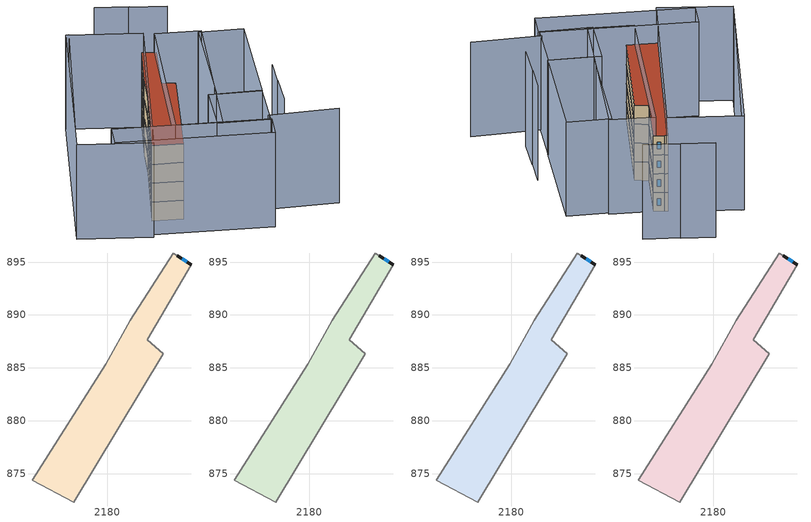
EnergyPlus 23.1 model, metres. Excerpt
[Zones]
3919ea621056d864_F0_dwelling_0
 floor ground (EU_floor_Construction): 2187.94,894.72 2183.74,887.67 2185.29,886.34 2176.81,872.32 2172.87,874.35 2179.85,885.33 2182.17,889.49 2186.23,895.85 2186.6,895.61 z0
 wall outside (EU_wall_Construction): 2187.94,894.72 2186.6,895.61 z0:3
 wall adiabatic (EU_wall_Construction): 2186.6,895.61 2186.23,895.85 2182.17,889.49 2179.85,885.33 2172.87,874.35 2176.81,872.32 2185.29,886.34 2183.74,887.67 2187.94,894.72 z0:3
 window (EU_Window_Construction): 2187.49,895.02 2187.05,895.31 z1:2
3919ea621056d864_F1_dwelling_0
 floor to 3919ea621056d864_F0_dwelling_0 (EU_floor_Construction): 2187.94,894.72 2183.74,887.67 2185.29,886.34 2176.81,872.32 2172.87,874.35 2179.85,885.33 2182.17,889.49 2186.23,895.85 2186.6,895.61 z3
 wall outside (EU_wall_Construction): 2187.94,894.72 2186.6,895.61 z3:6
 wall adiabatic (EU_wall_Construction): 2186.6,895.61 2186.23,895.85 2182.17,889.49 2179.85,885.33 2172.87,874.35 2176.81,872.32 2185.29,886.34 2183.74,887.67 2187.94,894.72 z3:6
 window (EU_Window_Construction): 2187.49,895.02 2187.05,895.31 z4:5
3919ea621056d864_F2_dwelling_0
 floor to 3919ea621056d864_F1_dwelling_0 (EU_floor_Construction): 2187.94,894.72 2183.74,887.67 2185.29,886.34 2176.81,872.32 2172.87,874.35 2179.85,885.33 2182.17,889.49 2186.23,895.85 2186.6,895.61 z6
 wall outside (EU_wall_Construction): 2187.94,894.72 2186.6,895.61 z6:9
 wall adiabatic (EU_wall_Construction): 2186.6,895.61 2186.23,895.85 2182.17,889.49 2179.85,885.33 2172.87,874.35 2176.81,872.32 2185.29,886.34 2183.74,887.67 2187.94,894.72 z6:9
 window (EU_Window_Construction): 2187.49,895.02 2187.05,895.31 z7:8
3919ea621056d864_F3_dwelling_0
 floor to 3919ea621056d864_F2_dwelling_0 (EU_floor_Construction): 2187.94,894.72 2183.74,887.67 2185.29,886.34 2176.81,872.32 2172.87,874.35 2179.85,885.33 2182.17,889.49 2186.23,895.85 2186.6,895.61 z9
 wall outside (EU_wall_Construction): 2187.94,894.72 2186.6,895.61 z9:12
 wall adiabatic (EU_wall_Construction): 2186.6,895.61 2186.23,895.85 2182.17,889.49 2179.85,885.33 2172.87,874.35 2176.81,872.32 2185.29,886.34 2183.74,887.67 2187.94,894.72 z9:12
 window (EU_Window_Construction): 2187.49,895.02 2187.05,895.31 z10:11
 roof outside (EU_roof_Construction): 2176.81,872.32 2185.29,886.34 2183.74,887.67 2187.94,894.72 2186.6,895.61 2186.23,895.85 2182.17,889.49 2179.85,885.33 2172.87,874.35 z12
shading: 2187.85,867.83 2196.84,863.76 / 2192.15,870.18 2194.31,874.8 / 2194.19,874.86 2196.09,878.68 / 2177.8,901.38 2162.92,878.27 / 2193.37,900.05 2188.85,902.82 / 2188.97,902.86 2184.91,905.35 / 2185.93,863.44 2166.23,873.69 / 2166.23,873.69 2167.97,877.03 / 2167.97,877.03 2187.67,866.78 / 2187.67,866.78 2185.93,863.44 / 2190.95,873.83 2187.48,866.75 / 2187.48,866.75 2180.79,870.03 / 2180.79,870.03 2184.26,877.11 / 2184.26,877.11 2190.95,873.83 / 2193.35,891.83 2181.56,869.78 / 2181.56,869.78 2175.81,872.86 / 2175.81,872.86 2187.61,894.9 / 2187.61,894.9 2193.35,891.83 / 2198.5,888.98 2190.91,873.75 / 2190.91,873.75 2185.26,876.57 / 2185.26,876.57 2192.84,891.8 / 2192.84,891.8 2198.5,888.98 / 2161.66,876.29 2177.47,901.53 / 2177.47,901.53 2186.47,895.89 / 2186.47,895.89 2170.66,870.65 / 2170.66,870.65 2161.66,876.29 z0:15
[Building]
EU S2 Campaign: North Axis=0; Terrain=City; Solar Distribution=FullExterior
[Site:Location]
Bologna: Latitude=44.5; Longitude=11.25; Time Zone=1; Elevation=37
[SizingPeriod:WeatherFileDays]
AnnualSizingPeriod: Begin Month=1; Begin Day of Month=1; End Month=12; End Day of Month=31; Day of Week for Start Day=Monday; Use Weather File Daylight Saving Period=No; Use Weather File Rain and Snow Indicators=No
[MATERIAL]
EU_InternalMass_Material: Roughness=MediumRough; Thickness=0.1; Conductivity=1; Density=1800; Specific Heat=900; Thermal Absorptance=0.9; Solar Absorptance=0.7; Visible Absorptance=0.7
[MATERIAL:NOMASS] Roughness=MediumRough; Thermal Absorptance=0.9; Solar Absorptance=0.7; Visible Absorptance=0.7
Name | Thermal Resistance
EU_wall_NoMass | 0.937881
EU_roof_NoMass | 0.548572
EU_floor_NoMass | 0.71348
[WINDOWMATERIAL:SIMPLEGLAZINGSYSTEM]
EU_Window_SimpleGlazing: UFactor=4.25633; Solar Heat Gain Coefficient=0.85; Visible Transmittance=0.85
[CONSTRUCTION]
EU_wall_Construction: EU_wall_NoMass
EU_roof_Construction: EU_roof_NoMass
EU_floor_Construction: EU_floor_NoMass
EU_Window_Construction: EU_Window_SimpleGlazing
EU_InternalMass_Construction: EU_InternalMass_Material
[ZONE] Type=1; Multiplier=1; Ceiling Height=autocalculate; Floor Area=autocalculate; Part of Total Floor Area=Yes
Name | Volume
3919ea621056d864_F0_dwelling_0 | 268.126
3919ea621056d864_F1_dwelling_0; 3919ea621056d864_F2_dwelling_0; 3919ea621056d864_F3_dwelling_0 | 268.127
[INTERNALMASS] Construction=EU_InternalMass_Construction; Surface Area=89.3758
Name | Zone or ZoneList
3919ea621056d864_F0_dwelling_0_EU_InternalMass | 3919ea621056d864_F0_dwelling_0
3919ea621056d864_F1_dwelling_0_EU_InternalMass | 3919ea621056d864_F1_dwelling_0
3919ea621056d864_F2_dwelling_0_EU_InternalMass | 3919ea621056d864_F2_dwelling_0
3919ea621056d864_F3_dwelling_0_EU_InternalMass | 3919ea621056d864_F3_dwelling_0
[OTHEREQUIPMENT] Fuel Type=Electricity; Design Level Calculation Method=Watts/Area; Power per Zone Floor Area=1; Fraction Latent=0; Fraction Radiant=0; Fraction Lost=0; Carbon Dioxide Generation Rate=0; EndUse Subcategory=EU_Step8_InternalGains
Name | Zone or ZoneList or Space or SpaceList | Schedule
EU_Step8_InternalGain_3919ea621056d864_F0_dwelling_0_f000 | 3919ea621056d864_F0_dwelling_0 | EU_Step8_GainSchedule_3919ea621056d864_F0_dwelling_0_f000
EU_Step8_InternalGain_3919ea621056d864_F1_dwelling_0_f000 | 3919ea621056d864_F1_dwelling_0 | EU_Step8_GainSchedule_3919ea621056d864_F1_dwelling_0_f000
EU_Step8_InternalGain_3919ea621056d864_F2_dwelling_0_f000 | 3919ea621056d864_F2_dwelling_0 | EU_Step8_GainSchedule_3919ea621056d864_F2_dwelling_0_f000
EU_Step8_InternalGain_3919ea621056d864_F3_dwelling_0_f000 | 3919ea621056d864_F3_dwelling_0 | EU_Step8_GainSchedule_3919ea621056d864_F3_dwelling_0_f000
[ZONEVENTILATION:DESIGNFLOWRATE] Schedule=EU_AlwaysOn; Design Flow Rate Calculation Method=AirChanges/Hour; Air Changes per Hour=0.687892; Ventilation Type=Natural; Fan Pressure Rise=0; Fan Total Efficiency=1; Constant Term Coefficient=1; Temperature Term Coefficient=0; Velocity Term Coefficient=0; Velocity Squared Term Coefficient=0; Minimum Indoor Temperature=-100; Maximum Indoor Temperature=100; Delta Temperature=-100; Minimum Outdoor Temperature=-100; Maximum Outdoor Temperature=100; Maximum Wind Speed=40
Name | Zone or ZoneList or Space or SpaceList
EU_ConstantAir_3919ea621056d864_F0_dwelling_0 | 3919ea621056d864_F0_dwelling_0
EU_ConstantAir_3919ea621056d864_F1_dwelling_0 | 3919ea621056d864_F1_dwelling_0
EU_ConstantAir_3919ea621056d864_F2_dwelling_0 | 3919ea621056d864_F2_dwelling_0
EU_ConstantAir_3919ea621056d864_F3_dwelling_0 | 3919ea621056d864_F3_dwelling_0
[HVACTEMPLATE:THERMOSTAT] Constant Heating Setpoint=20; Constant Cooling Setpoint=50
EU_HeatOnly_3919ea621056d864_F0_dwelling_0; EU_HeatOnly_3919ea621056d864_F1_dwelling_0; EU_HeatOnly_3919ea621056d864_F2_dwelling_0; EU_HeatOnly_3919ea621056d864_F3_dwelling_0
[HVACTEMPLATE:ZONE:IDEALLOADSAIRSYSTEM] System Availability Schedule=EU_AlwaysOn; Maximum Heating Supply Air Temperature=50; Minimum Cooling Supply Air Temperature=13; Maximum Heating Supply Air Humidity Ratio=0.0156; Minimum Cooling Supply Air Humidity Ratio=0.0077; Heating Limit=NoLimit; Cooling Limit=NoLimit; Heating Availability Schedule=EU_AlwaysOn; Cooling Availability Schedule=EU_CoolingOff; Dehumidification Control Type=ConstantSensibleHeatRatio; Cooling Sensible Heat Ratio=0.7; Dehumidification Setpoint=60; Humidification Control Type=None; Humidification Setpoint=30; Outdoor Air Method=None; Outdoor Air Flow Rate per Person=0.00944; Outdoor Air Flow Rate per Zone Floor Area=0; Outdoor Air Flow Rate per Zone=0; Demand Controlled Ventilation Type=None; Outdoor Air Economizer Type=NoEconomizer; Heat Recovery Type=None; Sensible Heat Recovery Effectiveness=0.7; Latent Heat Recovery Effectiveness=0.65
Name | Template Thermostat
3919ea621056d864_F0_dwelling_0 | EU_HeatOnly_3919ea621056d864_F0_dwelling_0
3919ea621056d864_F1_dwelling_0 | EU_HeatOnly_3919ea621056d864_F1_dwelling_0
3919ea621056d864_F2_dwelling_0 | EU_HeatOnly_3919ea621056d864_F2_dwelling_0
3919ea621056d864_F3_dwelling_0 | EU_HeatOnly_3919ea621056d864_F3_dwelling_0
[SIZING:ZONE] Zone Cooling Design Supply Air Temperature Input Method=SupplyAirTemperature; Zone Cooling Design Supply Air Temperature=13; Zone Heating Design Supply Air Temperature Input Method=SupplyAirTemperature; Zone Heating Design Supply Air Temperature=50; Zone Cooling Design Supply Air Humidity Ratio=0.008; Zone Heating Design Supply Air Humidity Ratio=0.008; Cooling Design Air Flow Method=DesignDay; Cooling Design Air Flow Rate=0; Cooling Minimum Air Flow per Zone Floor Area=0.000762; Cooling Minimum Air Flow=0; Cooling Minimum Air Flow Fraction=0.2; Heating Design Air Flow Method=DesignDay; Heating Design Air Flow Rate=0; Heating Maximum Air Flow per Zone Floor Area=0.002032; Heating Maximum Air Flow=0.141576; Heating Maximum Air Flow Fraction=0.3; Account for Dedicated Outdoor Air System=No; Dedicated Outdoor Air System Control Strategy=NeutralSupplyAir; Dedicated Outdoor Air Low Setpoint Temperature for Design=autosize; Dedicated Outdoor Air High Setpoint Temperature for Design=autosize; Zone Load Sizing Method=Sensible Load Only No Latent Load; Zone Latent Cooling Design Supply Air Humidity Ratio Input Method=HumidityRatioDifference; Zone Cooling Design Supply Air Humidity Ratio Difference=0.005; Zone Latent Heating Design Supply Air Humidity Ratio Input Method=HumidityRatioDifference; Zone Humidification Design Supply Air Humidity Ratio Difference=0.005
3919ea621056d864_F0_dwelling_0; 3919ea621056d864_F1_dwelling_0; 3919ea621056d864_F2_dwelling_0; 3919ea621056d864_F3_dwelling_0
[SCHEDULE:CONSTANT]
Name | Hourly Value
EU_AlwaysOn | 1
EU_CoolingOff | 0
[SCHEDULE:FILE] Column Number=1; Rows to Skip at Top=0; Number of Hours of Data=8760; Column Separator=Comma; Interpolate to Timestep=No; Minutes per Item=60; Adjust Schedule for Daylight Savings=Yes
Name | File
EU_Step8_GainSchedule_3919ea621056d864_F0_dwelling_0_f000 | ../../schedules/3919ea621056d864/3919ea621056d864_F0_dwelling_0_f000_gain.csv
EU_Step8_GainSchedule_3919ea621056d864_F1_dwelling_0_f000 | ../../schedules/3919ea621056d864/3919ea621056d864_F1_dwelling_0_f000_gain.csv
EU_Step8_GainSchedule_3919ea621056d864_F2_dwelling_0_f000 | ../../schedules/3919ea621056d864/3919ea621056d864_F2_dwelling_0_f000_gain.csv
EU_Step8_GainSchedule_3919ea621056d864_F3_dwelling_0_f000 | ../../schedules/3919ea621056d864/3919ea621056d864_F3_dwelling_0_f000_gain.csv
